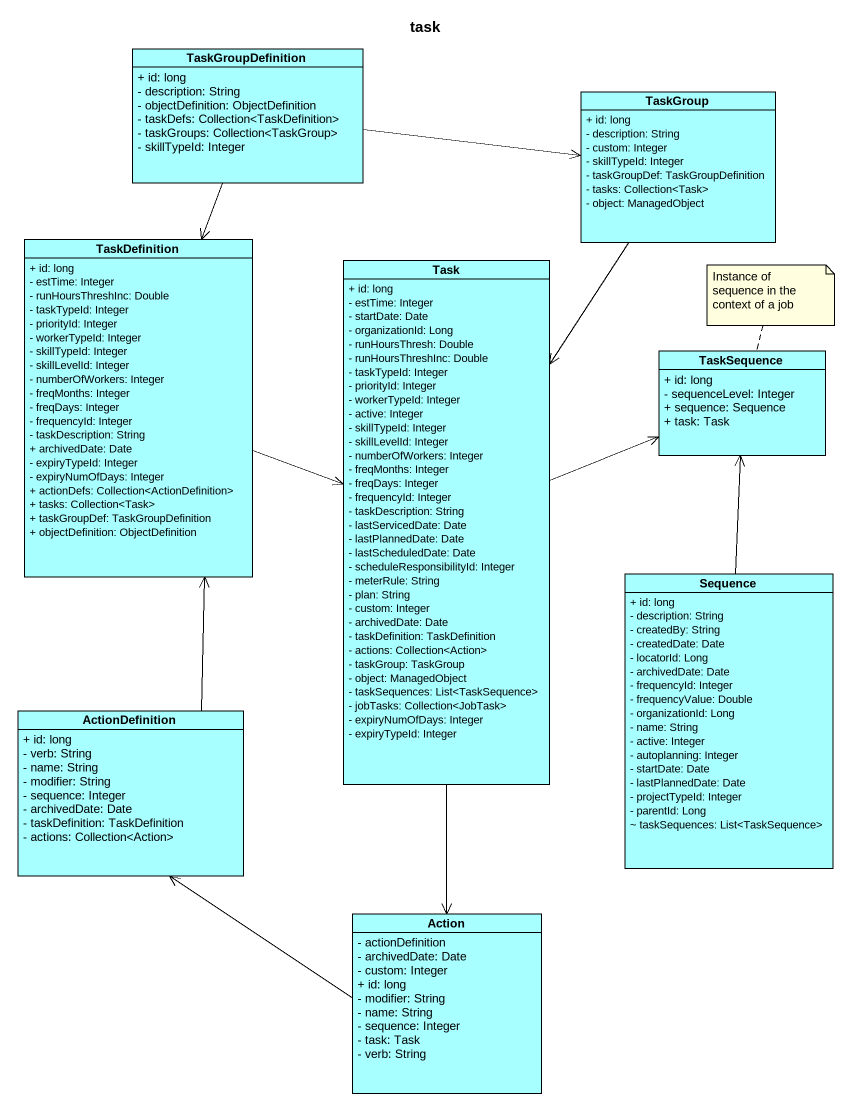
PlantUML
@startuml
title task
hide circle
hide empty members
skinparam classAttributeIconSize 0
class TaskGroupDefinition #A8FFFF {
  + id: long
  - description: String
  - objectDefinition: ObjectDefinition
  - taskDefs: Collection<TaskDefinition>
  - taskGroups: Collection<TaskGroup>
  - skillTypeId: Integer
}
class TaskGroup #A8FFFF {
  + id: long
  - description: String
  - custom: Integer
  - skillTypeId: Integer
  - taskGroupDef: TaskGroupDefinition
  - tasks: Collection<Task>
  - object: ManagedObject
}
class TaskDefinition #A8FFFF {
  + id: long
  - estTime: Integer
  - runHoursThreshInc: Double
  - taskTypeId: Integer
  - priorityId: Integer
  - workerTypeId: Integer
  - skillTypeId: Integer
  - skillLevelId: Integer
  - numberOfWorkers: Integer
  - freqMonths: Integer
  - freqDays: Integer
  - frequencyId: Integer
  - taskDescription: String
  + archivedDate: Date
  - expiryTypeId: Integer
  - expiryNumOfDays: Integer
  + actionDefs: Collection<ActionDefinition>
  + tasks: Collection<Task>
  + taskGroupDef: TaskGroupDefinition
  + objectDefinition: ObjectDefinition
}
class Task #A8FFFF {
  + id: long
  - estTime: Integer
  - startDate: Date
  - organizationId: Long
  - runHoursThresh: Double
  - runHoursThreshInc: Double
  - taskTypeId: Integer
  - priorityId: Integer
  - workerTypeId: Integer
  - active: Integer
  - skillTypeId: Integer
  - skillLevelId: Integer
  - numberOfWorkers: Integer
  - freqMonths: Integer
  - freqDays: Integer
  - frequencyId: Integer
  - taskDescription: String
  - lastServicedDate: Date
  - lastPlannedDate: Date
  - lastScheduledDate: Date
  - scheduleResponsibilityId: Integer
  - meterRule: String
  - plan: String
  - custom: Integer
  - archivedDate: Date
  - taskDefinition: TaskDefinition
  - actions: Collection<Action>
  - taskGroup: TaskGroup
  - object: ManagedObject
  - taskSequences: List<TaskSequence>
  - jobTasks: Collection<JobTask>
  - expiryNumOfDays: Integer
  - expiryTypeId: Integer
}
class TaskSequence #A8FFFF {
  + id: long
  - sequenceLevel: Integer
  + sequence: Sequence
  + task: Task
}
class Sequence #A8FFFF {
  + id: long
  - description: String
  - createdBy: String
  - createdDate: Date
  - locatorId: Long
  - archivedDate: Date
  - frequencyId: Integer
  - frequencyValue: Double
  - organizationId: Long
  - name: String
  - active: Integer
  - autoplanning: Integer
  - startDate: Date
  - lastPlannedDate: Date
  - projectTypeId: Integer
  - parentId: Long
  ~ taskSequences: List<TaskSequence>
}
class ActionDefinition #A8FFFF {
  + id: long
  - verb: String
  - name: String
  - modifier: String
  - sequence: Integer
  - archivedDate: Date
  - taskDefinition: TaskDefinition
  - actions: Collection<Action>
}
class "Action" as Action_ #A8FFFF {
  - actionDefinition
  - archivedDate: Date
  - custom: Integer
  + id: long
  - modifier: String
  - name: String
  - sequence: Integer
  - task: Task
  - verb: String
}
TaskGroup <-left- TaskGroupDefinition
TaskDefinition <-up- TaskGroupDefinition
Task <-up- TaskGroup
Task <-left- TaskDefinition
TaskSequence <-left- Task
TaskSequence <-- Sequence
ActionDefinition -up-> TaskDefinition
Action_ <-up- Task
Action_ -up-> ActionDefinition
note top of TaskSequence : Instance of sequence in the context of a job
@enduml
